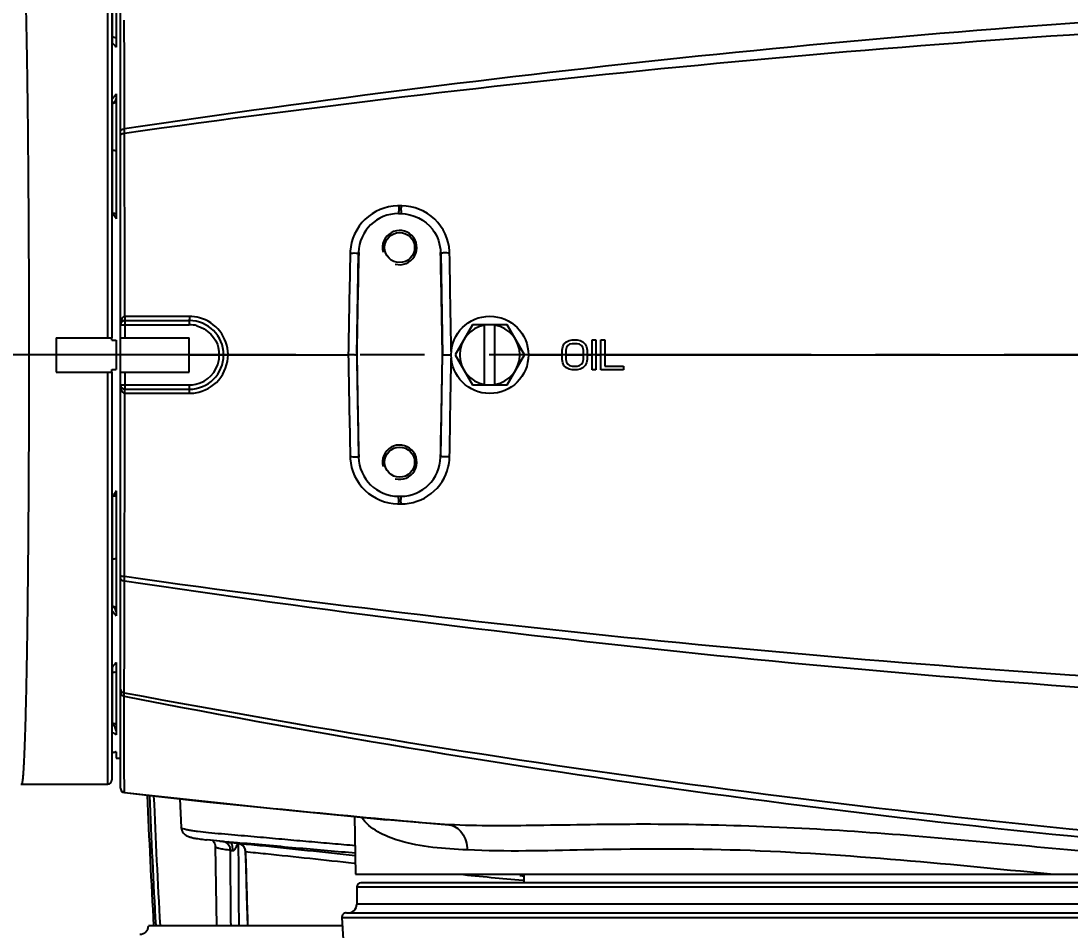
# Model space of a CAD drawing. Header units: millimetres. Extents: x 5828 to 6704, y 123 to 421.
# Drawn here: x 6553.12 to 6559.23, y 210.99 to 216.29 of the extents above; entities that cross this region are included whole.
import ezdxf

# ---------------------------------------------------------------- set-up
doc = ezdxf.new("R2010")
doc.units = ezdxf.units.MM
doc.linetypes.add('CENTER', pattern=[0.6, 0.375, -0.075, 0.075, -0.075])
for name, color, linetype in [('中心线', 7, 'Continuous'), ('外形图', 7, 'Continuous'), ('尺寸标注', 7, 'Continuous'), ('运动范围', 7, 'Continuous')]:
    doc.layers.add(name, color=color, linetype=linetype)
doc.styles.add('微软雅黑', font='msyh.ttc', dxfattribs={"height": 1.5})
doc.dimstyles.new('尺寸标注_1_20比例', dxfattribs={"dimtxt": 1.5, "dimasz": 1.25, "dimexe": 0.5, "dimexo": 0.4, "dimgap": 0.5, "dimtad": 1, "dimdec": 1, "dimlfac": 20, "dimdsep": 46, "dimtxsty": '微软雅黑', "dimcen": 0.09, "dimadec": 0, "dimazin": 0, "dimtp": 0.01, "dimtm": 0.01, "dimtfac": 1, "dimtdec": 1, "dimtofl": 0, "dimtmove": 0, "dimatfit": 3, "dimfxl": 1, "dimtolj": 1, "dimarcsym": 0})

# ---------------------------------------------------------------- blocks, each defined once
blk = doc.blocks.new('*D1145')
at = {"layer": 'Defpoints', "color": 0}
for p in [(6564.9775, 227.1499), (6618.6004, 224.7716), (6488.2514, 214.3423), (6559.4529, 214.3423), (6635.7237, 214.3423)]:
    blk.add_point(p, dxfattribs=at)
at = {"layer": '尺寸标注', "color": 0, "lineweight": -2}
blk.add_arc((6559.4529, 214.3423), 13.9483, 15.13637, 174.86363, dxfattribs=at)
at = {"layer": '尺寸标注', "color": 0}
for points in [[(6572.7139, 217.9391), (6573.1206, 218.0298), (6573.1893, 216.7644)], [(6545.3524, 215.6004), (6545.7687, 215.5817), (6545.5045, 214.3423)]]:
    blk.add_solid(points, dxfattribs=at)
at = {"layer": '尺寸标注', "color": 0, "insert": (6557.2583, 229.4032), "char_height": 1.5, "attachment_point": 5, "rotation": 8.29035, "style": '微软雅黑'}
blk.add_mtext('\\A1;{\\fAlibaba PuHuiTi 3.0 55 Regular|b0|i0|c134|p18;-\\A1;170%%d}', dxfattribs=at)
blk = doc.blocks.new('*D1146')
at = {"layer": 'Defpoints', "color": 0}
for p in [(6488.2514, 214.3423), (6559.4529, 214.3423), (6635.7237, 214.3423), (6618.6004, 203.913), (6564.9841, 201.5194)]:
    blk.add_point(p, dxfattribs=at)
at = {"layer": '尺寸标注', "color": 0, "lineweight": -2}
blk.add_arc((6559.4529, 214.3423), 13.965, 185.13022, 344.86978, dxfattribs=at)
at = {"layer": '尺寸标注', "color": 0}
for points in [[(6545.7519, 213.1029), (6545.3356, 213.0842), (6545.4878, 214.3423)], [(6573.1371, 210.6519), (6572.7305, 210.7426), (6573.2057, 211.9173)]]:
    blk.add_solid(points, dxfattribs=at)
at = {"layer": '尺寸标注', "color": 0, "insert": (6555.4094, 202.3101), "char_height": 1.5, "attachment_point": 5, "rotation": 341.42481, "style": '微软雅黑'}
blk.add_mtext('\\A1;{\\fAlibaba PuHuiTi 3.0 55 Regular|b0|i0|c134|p18;+\\A1;170%%d}', dxfattribs=at)

msp = doc.modelspace()

# ---------------------------------------------------------------- linework, layer by layer
at = {"layer": '中心线', "linetype": 'CENTER', "ltscale": 5}
msp.add_line((6635.7237, 214.3423), (6488.2514, 214.3423), dxfattribs=at)
at = {"layer": '外形图', "linetype": 'ByBlock'}
for p, q in [((6553.6279, 214.4423), (6553.6279, 216.8423)), ((6553.6529, 216.8173), (6553.6529, 214.4423)), ((6553.7029, 214.5173), (6553.7029, 216.8671)), ((6553.6779, 216.555), (6553.6779, 216.1341)), ((6553.6537, 216.4891), (6553.6537, 216.16)), ((6553.6537, 216.193), (6553.6529, 216.193)), ((6553.6744, 216.1377), (6553.6779, 216.1341)), ((6553.6779, 215.8629), (6553.6779, 215.1337)), ((6553.6528, 215.8079), (6553.6537, 215.8078)), ((6553.6537, 215.8078), (6553.6537, 215.1718)), ((6553.7256, 215.6497), (6553.7254, 215.6582)), ((6553.7259, 215.6321), (6553.7256, 215.6497)), ((6553.726, 215.6246), (6553.7259, 215.6321)), ((6553.6537, 215.5331), (6553.6529, 215.5331)), ((6555.3207, 215.1668), (6555.3207, 215.1654)), ((6555.3207, 215.1654), (6555.335, 215.1654)), ((6555.3368, 215.2105), (6555.3225, 215.2105)), ((6555.335, 215.1668), (6555.335, 215.1654)), ((6553.6779, 215.1421), (6553.6773, 215.1425)), ((6555.0779, 214.3423), (6555.0882, 214.9339)), ((6555.5675, 214.9344), (6555.5779, 214.3423)), ((6554.1035, 214.5661), (6553.7272, 214.566)), ((6553.7029, 211.8179), (6553.7029, 214.5173)), ((6553.7279, 214.5423), (6554.1029, 214.5423)), ((6553.7279, 214.5423), (6553.7279, 214.4423)), ((6553.7279, 214.5177), (6554.1029, 214.5177)), ((6554.1029, 214.5423), (6554.1029, 214.5177)), ((6555.7518, 214.5173), (6555.6508, 214.3423)), ((6555.9539, 214.5173), (6555.7518, 214.5173)), ((6555.8229, 214.1673), (6555.8229, 214.5173)), ((6555.8829, 214.1673), (6555.8829, 214.5173)), ((6556.0549, 214.3423), (6555.9539, 214.5173)), ((6553.3279, 214.4423), (6553.6529, 214.4423)), ((6553.3279, 214.4423), (6553.3279, 214.2423)), ((6553.6529, 214.428), (6553.6529, 214.4423)), ((6553.6529, 214.428), (6553.6779, 214.428)), ((6553.6779, 214.428), (6553.6779, 214.2566)), ((6553.7029, 214.4423), (6554.1029, 214.4423)), ((6554.1029, 214.2423), (6554.1029, 214.4423)), ((6556.3143, 214.4261), (6556.3325, 214.4298)), ((6556.3325, 214.4298), (6556.3617, 214.4298)), ((6556.3617, 214.4298), (6556.3799, 214.4261)), ((6556.4492, 214.4298), (6556.4711, 214.4298)), ((6556.4492, 214.2548), (6556.4492, 214.4298)), ((6556.4711, 214.4298), (6556.4711, 214.2548)), ((6556.5003, 214.4298), (6556.5221, 214.4298)), ((6556.5003, 214.2548), (6556.5003, 214.4298)), ((6556.5221, 214.4298), (6556.5221, 214.2771)), ((6556.2742, 214.3702), (6556.2779, 214.3888)), ((6556.2742, 214.3144), (6556.2742, 214.3702)), ((6556.2779, 214.3888), (6556.2851, 214.4037)), ((6556.2851, 214.4037), (6556.2997, 214.4186)), ((6556.2997, 214.3851), (6556.2961, 214.3702)), ((6556.2961, 214.3702), (6556.2961, 214.3144)), ((6556.2997, 214.4186), (6556.3143, 214.4261)), ((6556.307, 214.3963), (6556.2997, 214.3851)), ((6556.318, 214.4037), (6556.307, 214.3963)), ((6556.3325, 214.4075), (6556.318, 214.4037)), ((6556.3617, 214.4075), (6556.3325, 214.4075)), ((6556.3763, 214.4037), (6556.3617, 214.4075)), ((6556.3872, 214.3963), (6556.3763, 214.4037)), ((6556.3799, 214.4261), (6556.3945, 214.4186)), ((6556.3945, 214.3851), (6556.3872, 214.3963)), ((6556.3945, 214.4186), (6556.4091, 214.4037)), ((6556.3982, 214.3702), (6556.3945, 214.3851)), ((6556.3982, 214.3144), (6556.3982, 214.3702)), ((6556.4091, 214.4037), (6556.4164, 214.3888)), ((6556.4164, 214.3888), (6556.42, 214.3702)), ((6556.42, 214.3702), (6556.42, 214.3144)), ((6554.1029, 214.3423), (6554.2779, 214.3423)), ((6554.3029, 214.3423), (6555.0291, 214.3423)), ((6555.0779, 214.3423), (6555.0882, 213.7507)), ((6555.5675, 213.7502), (6555.5779, 214.3423)), ((6555.6508, 214.3423), (6555.7518, 214.1673)), ((6555.9539, 214.1673), (6556.0549, 214.3423)), ((6556.0779, 214.3423), (6556.2742, 214.3423)), ((6556.2779, 214.2958), (6556.2742, 214.3144)), ((6556.2961, 214.3423), (6556.3982, 214.3423)), ((6556.2961, 214.3144), (6556.2997, 214.2995)), ((6556.3945, 214.2995), (6556.3982, 214.3144)), ((6556.42, 214.3144), (6556.4164, 214.2958)), ((6556.42, 214.3423), (6556.4492, 214.3423)), ((6556.4711, 214.3423), (6556.5003, 214.3423)), ((6556.5221, 214.3423), (6560.6247, 214.3423)), ((6553.6529, 214.2566), (6553.6779, 214.2566)), ((6553.6529, 214.2423), (6553.6529, 214.2566)), ((6556.2851, 214.2809), (6556.2779, 214.2958)), ((6556.2997, 214.266), (6556.2851, 214.2809)), ((6556.2997, 214.2995), (6556.307, 214.2883)), ((6556.3143, 214.2585), (6556.2997, 214.266)), ((6556.307, 214.2883), (6556.318, 214.2809)), ((6556.3325, 214.2548), (6556.3143, 214.2585)), ((6556.318, 214.2809), (6556.3325, 214.2771)), ((6556.3325, 214.2771), (6556.3617, 214.2771)), ((6556.3617, 214.2548), (6556.3325, 214.2548)), ((6556.3617, 214.2771), (6556.3763, 214.2809)), ((6556.3799, 214.2585), (6556.3617, 214.2548)), ((6556.3763, 214.2809), (6556.3872, 214.2883)), ((6556.3945, 214.266), (6556.3799, 214.2585)), ((6556.3872, 214.2883), (6556.3945, 214.2995)), ((6556.4091, 214.2809), (6556.3945, 214.266)), ((6556.4164, 214.2958), (6556.4091, 214.2809)), ((6556.4711, 214.2548), (6556.4492, 214.2548)), ((6556.6315, 214.2548), (6556.5003, 214.2548)), ((6556.5221, 214.2771), (6556.6315, 214.2771)), ((6556.6315, 214.2771), (6556.6315, 214.2548)), ((6553.3279, 214.2423), (6553.6529, 214.2423)), ((6553.6279, 211.8423), (6553.6279, 214.2423)), ((6553.6529, 214.2423), (6553.6529, 211.8673)), ((6553.7029, 214.2423), (6554.1029, 214.2423)), ((6553.7279, 214.2423), (6553.7279, 214.1423)), ((6553.7279, 214.1669), (6554.1029, 214.1669)), ((6553.7279, 214.1423), (6554.1029, 214.1423)), ((6554.1029, 214.1669), (6554.1029, 214.1423)), ((6555.7518, 214.1673), (6555.9539, 214.1673)), ((6553.7272, 214.1185), (6554.1035, 214.1184)), ((6553.6537, 213.5127), (6553.6537, 212.8768)), ((6553.6767, 213.5418), (6553.6779, 213.5424)), ((6553.6779, 213.5425), (6553.6773, 213.5421)), ((6553.6779, 213.5509), (6553.6779, 212.8217)), ((6555.3207, 213.5192), (6555.335, 213.5192)), ((6555.3207, 213.5192), (6555.3207, 213.5173)), ((6555.335, 213.5192), (6555.335, 213.5173)), ((6555.3225, 213.4741), (6555.3368, 213.4741)), ((6553.6537, 213.1515), (6553.6529, 213.1515)), ((6553.7254, 213.0264), (6553.7257, 213.0435)), ((6553.7257, 213.0435), (6553.7259, 213.0524)), ((6553.7259, 213.0524), (6553.726, 213.0599)), ((6553.6537, 212.8768), (6553.6528, 212.8767)), ((6553.6779, 212.5505), (6553.6744, 212.5469)), ((6553.6779, 212.5505), (6553.6779, 212.1296)), ((6553.6537, 212.4916), (6553.6529, 212.4916)), ((6553.6537, 212.5245), (6553.6537, 212.1954)), ((6553.7245, 212.3748), (6553.7246, 212.4348)), ((6553.7238, 212.3544), (6553.7245, 212.3757)), ((6553.7247, 211.8897), (6553.7242, 212.3544)), ((6553.6694, 212.0278), (6553.6779, 212.0303)), ((6553.6779, 212.0303), (6553.6779, 211.9923)), ((6553.6779, 211.9923), (6553.7029, 211.9923)), ((6553.7248, 211.8492), (6553.7247, 211.8897)), ((6553.1279, 211.8423), (6553.6279, 211.8423)), ((6553.7251, 211.7937), (6553.7248, 211.8492)), ((6553.725, 211.7925), (6553.725, 211.7938)), ((6554.0489, 211.7565), (6554.0565, 211.5886)), ((6555.0659, 211.6526), (6555.0717, 211.3173)), ((6555.4591, 211.6161), (6555.254, 211.6349)), ((6555.4487, 211.6171), (6555.4453, 211.6174)), ((6555.4594, 211.6192), (6555.6147, 211.6057)), ((6555.6147, 211.6057), (6555.4591, 211.6161)), ((6554.2807, 211.509), (6554.204, 211.5175)), ((6554.2807, 211.509), (6554.3326, 211.5033)), ((6554.3275, 211.5051), (6554.3273, 211.5052)), ((6554.3278, 211.5051), (6554.3275, 211.5051)), ((6554.3339, 211.5046), (6554.3278, 211.5051)), ((6554.3326, 211.5033), (6554.3324, 211.5033)), ((6554.3324, 211.5033), (6554.3346, 211.5031)), ((6554.3353, 211.503), (6554.3326, 211.5033)), ((6554.36, 211.5023), (6554.3339, 211.5046)), ((6554.3346, 211.5031), (6554.3636, 211.5001)), ((6554.3388, 211.5026), (6554.3353, 211.503)), ((6554.336, 211.5029), (6554.3368, 211.5029)), ((6554.3362, 211.5029), (6554.3638, 211.5)), ((6554.3368, 211.5029), (6554.3388, 211.5026)), ((6554.3601, 211.5023), (6554.36, 211.5023)), ((6554.3843, 211.5001), (6554.3601, 211.5023)), ((6554.3636, 211.5001), (6554.3855, 211.4977)), ((6554.3969, 211.4991), (6554.3843, 211.5001)), ((6554.3855, 211.4977), (6554.3879, 211.4975)), ((6554.3867, 211.4978), (6554.389, 211.4974)), ((6554.3986, 211.4963), (6554.388, 211.4976)), ((6554.389, 211.4974), (6554.3909, 211.4969)), ((6554.2536, 211.4797), (6554.2536, 211.4796)), ((6554.2536, 211.4796), (6554.2617, 211.0173)), ((6554.4291, 211.4499), (6554.4302, 211.449)), ((6555.0717, 211.3173), (6561.3966, 211.3173)), ((6556.0529, 211.2673), (6556.0529, 211.3173)), ((6561.3029, 211.2673), (6555.1029, 211.2673)), ((6556.0286, 211.3093), (6556.0529, 211.3058)), ((6556.0447, 211.2822), (6556.0483, 211.2819)), ((6556.0483, 211.2819), (6556.0498, 211.2818)), ((6561.3279, 211.2423), (6555.0779, 211.2423)), ((6555.0779, 211.2423), (6555.0779, 211.1423)), ((6561.3279, 211.1423), (6555.0779, 211.1423)), ((6555.018, 211.0923), (6561.6561, 211.0923)), ((6554.9948, 211.0173), (6553.8653, 211.0173)), ((6554.9922, 211.0659), (6561.681, 211.0659))]:
    msp.add_line(p, q, dxfattribs=at)
for points in [[(6553.6779, 216.1344), (6553.6773, 216.1349), (6553.6765, 216.1356), (6553.6757, 216.1363), (6553.675, 216.1371), (6553.6744, 216.1377)], [(6553.6779, 215.1421), (6553.6767, 215.1428), (6553.6761, 215.1432), (6553.6754, 215.1436), (6553.6747, 215.144), (6553.6741, 215.1445), (6553.6734, 215.145), (6553.6727, 215.1455), (6553.6721, 215.146), (6553.6714, 215.1466), (6553.6707, 215.1472), (6553.6699, 215.1479), (6553.6692, 215.1486), (6553.6685, 215.1494), (6553.6678, 215.1502), (6553.6672, 215.151), (6553.6666, 215.1518), (6553.666, 215.1526), (6553.6654, 215.1534), (6553.6649, 215.1542), (6553.6646, 215.1546)], [(6555.0883, 214.9389), (6555.0885, 214.9389), (6555.0894, 214.939)], [(6555.5674, 214.9389), (6555.5672, 214.9389), (6555.5663, 214.939)], [(6555.0894, 213.7456), (6555.0885, 213.7456), (6555.0883, 213.7457)], [(6555.5663, 213.7456), (6555.5672, 213.7456), (6555.5674, 213.7457)], [(6553.6646, 213.5299), (6553.6649, 213.5305), (6553.6655, 213.5313), (6553.666, 213.5321), (6553.6666, 213.5329), (6553.6672, 213.5337), (6553.6679, 213.5345), (6553.6686, 213.5353), (6553.6693, 213.536), (6553.67, 213.5367), (6553.6707, 213.5374), (6553.6713, 213.538), (6553.672, 213.5385), (6553.6727, 213.5391), (6553.6733, 213.5396), (6553.674, 213.54), (6553.6747, 213.5405), (6553.6753, 213.5409), (6553.676, 213.5414), (6553.6767, 213.5418)], [(6553.675, 212.5475), (6553.6758, 212.5483), (6553.6765, 212.549), (6553.6773, 212.5497), (6553.6779, 212.5502)], [(6553.1229, 211.8426), (6553.1234, 211.8425), (6553.1245, 211.8424), (6553.1257, 211.8424), (6553.1268, 211.8423), (6553.1279, 211.8423)], [(6553.7029, 211.8173), (6553.706, 211.8051), (6553.7148, 211.796), (6553.725, 211.7925)], [(6553.725, 211.7925), (6553.9256, 211.7699), (6554.2026, 211.7397), (6554.4761, 211.7109), (6554.744, 211.6838), (6555.004, 211.6584), (6555.254, 211.6349)], [(6554.0565, 211.5886), (6554.0573, 211.582), (6554.06, 211.5723), (6554.0642, 211.5637), (6554.0693, 211.5566), (6554.0746, 211.551), (6554.0798, 211.5468), (6554.0847, 211.5435), (6554.0895, 211.5409), (6554.0941, 211.5387), (6554.0987, 211.5368), (6554.1033, 211.5352), (6554.1082, 211.5336), (6554.1132, 211.5322), (6554.1186, 211.5308), (6554.1243, 211.5295), (6554.1304, 211.5282), (6554.137, 211.5269), (6554.144, 211.5257), (6554.1515, 211.5244), (6554.1596, 211.5232), (6554.1681, 211.522), (6554.1772, 211.5208), (6554.1869, 211.5195), (6554.1971, 211.5183), (6554.2035, 211.5176)], [(6554.2379, 211.5138), (6554.2397, 211.5122), (6554.2435, 211.508), (6554.2474, 211.5022), (6554.2508, 211.4949), (6554.253, 211.4863), (6554.2536, 211.4796)], [(6554.3909, 211.4969), (6554.3922, 211.4966), (6554.3936, 211.4962), (6554.395, 211.4957)], [(6554.395, 211.4957), (6554.3965, 211.4952), (6554.398, 211.4946), (6554.3996, 211.494), (6554.4012, 211.4932), (6554.4028, 211.4924), (6554.4044, 211.4915), (6554.406, 211.4905), (6554.4076, 211.4894), (6554.4093, 211.4882), (6554.4109, 211.4869), (6554.4125, 211.4856), (6554.4141, 211.4841), (6554.4156, 211.4825), (6554.4171, 211.4808), (6554.4186, 211.479), (6554.42, 211.4771), (6554.4213, 211.4751), (6554.4226, 211.473), (6554.4238, 211.4708), (6554.4249, 211.4684), (6554.4259, 211.466), (6554.4268, 211.4635), (6554.4275, 211.4609), (6554.4281, 211.4581), (6554.4286, 211.4554), (6554.4289, 211.4525), (6554.4291, 211.4499)], [(6554.4291, 211.4499), (6554.4317, 211.3602), (6554.4367, 211.1921), (6554.4418, 211.0173)], [(6555.017, 211.0923), (6555.0133, 211.092), (6555.0098, 211.0912), (6555.0064, 211.0899), (6555.0032, 211.0882), (6555.0003, 211.086), (6554.9978, 211.0833), (6554.9957, 211.0804), (6554.994, 211.0772), (6554.9928, 211.0737), (6554.9921, 211.0701), (6554.992, 211.0665), (6554.992, 211.0659)], [(6554.992, 211.0659), (6555.0177, 210.6177), (6555.0817, 209.6198)]]:
    msp.add_lwpolyline(points, dxfattribs=at)
for centre, radius in [((6555.3279, 214.9673), 0.0875), ((6555.8529, 214.3423), 0.225), ((6555.3279, 213.7173), 0.0875)]:
    msp.add_circle(centre, radius, dxfattribs=at)
for centre, radius, start, end in [((6564.6755, 142.5852), 73.8888, 93.129751, 98.522437), ((6564.3133, 140.6866), 75.6897, 92.784363, 98.040816), ((6553.6529, 215.8582), 0.0504, 270.97593, 299.72995), ((6555.3207, 214.934), 0.2314, 89.99205, 178.76801), ((6555.323, 214.928), 0.2825, 90.0895, 91.58207), ((6555.3371, 214.9289), 0.2816, 89.2473, 90.07519), ((6555.3279, 214.9673), 0.1, 255, 195), ((6555.3366, 214.9351), 0.2295, 36.23276, 37.17035), ((6555.3156, 214.9296), 0.2759, 176.48951, 178.92395), ((6555.342, 214.9306), 0.2769, 0.96549, 3.24876), ((6554.1034, 214.3388), 0.2273, 74.68669, 89.9709), ((6553.7279, 214.5173), 0.025, 90, 180), ((6554.1029, 214.3423), 0.2, 270, 90), ((6554.1027, 214.3418), 0.1759, 75.31111, 89.96191), ((6555.8529, 214.3423), 0.175, 99.87089, 260.12911), ((6555.8529, 214.3423), 0.175, 279.87089, 80.12911), ((6554.1012, 214.3426), 0.1767, 359.90064, 12.22924), ((6554.1029, 214.3419), 0.175, 282.80126, 349.62968), ((6554.1014, 214.342), 0.1765, 349.67591, 0.09901), ((6554.1084, 214.3423), 0.2201, 0.01069, 1.02469), ((6553.7279, 214.1673), 0.025, 180, 270), ((6554.1028, 214.3426), 0.1757, 270.02592, 282.77425), ((6038.9359, 214.1802), 514.7913, 359.875314, 359.993137), ((6554.1036, 214.3449), 0.2265, 269.99382, 279.00903), ((6555.3279, 213.7173), 0.1, 255, 195), ((6555.3154, 213.755), 0.2756, 181.07764, 183.59097), ((6555.3207, 213.7505), 0.2314, 181.23233, 270.0076), ((6555.335, 213.7505), 0.2314, 269.99233, 358.76773), ((6555.3393, 213.7541), 0.2796, 346.73893, 356.99229), ((6555.3415, 213.7539), 0.2774, 356.99879, 359.03869), ((6555.323, 213.7565), 0.2824, 268.45162, 269.9121), ((6564.6755, 286.0997), 73.8892, 261.477574, 266.870236), ((6564.3133, 287.9984), 75.6901, 261.959199, 267.215619), ((6553.6529, 212.8264), 0.0504, 60.27005, 89.02407), ((6565.1082, 270.374), 59.1259, 258.898705, 265.815681), ((6565.6673, 275.7934), 64.5334, 259.33511, 265.654012), ((6553.6963, 212.0627), 0.1394, 107.77461, 108.16056), ((6553.6279, 211.8673), 0.025, 270, 0), ((6561.5034, 280.3578), 69.0039, 263.527669, 264.975043), ((6613.8264, 214.3423), 60.0235, 182.448995, 183.175547), ((6613.8264, 214.3423), 60.0109, 182.450875, 183.176218), ((6613.8264, 214.3423), 59.9859, 182.454602, 183.177544), ((6555.1322, 220.4436), 8.9746, 264.72973, 264.85459), ((6554.34, 211.5129), 0.0103, 263.71735, 264.13012), ((6554.3798, 211.4485), 0.0504, 0.47084, 1.75268), ((6558.8349, 242.6961), 31.5375, 264.25224, 264.92442), ((6555.1029, 211.2423), 0.025, 90, 180), ((6555.0279, 211.1423), 0.05, 270, 0), ((6553.8152, 211.0173), 0.05, 270, 0)]:
    msp.add_arc(centre, radius, start, end, dxfattribs=at)
for centre, major_axis, start_param, end_param in [((6555.1279, 214.3419), (0.05, 2.8649), 1.361125, 1.570949), ((6555.5279, 214.3419), (-0.05, 2.8649), -1.570949, -1.361125), ((6555.1279, 214.3427), (-0.05, 2.8649), 1.570644, 1.780468), ((6555.5279, 214.3427), (-0.05, -2.8649), 1.361125, 1.570949)]:
    msp.add_ellipse(centre, major_axis=major_axis, ratio=0.01745, start_param=start_param, end_param=end_param, dxfattribs=at)
for points, knots in [([(6553.1706, 214.3406), (6553.1706, 214.4223), (6553.1705, 214.585), (6553.1699, 214.827), (6553.1689, 215.0643), (6553.1675, 215.2947), (6553.1657, 215.5159), (6553.1636, 215.7258), (6553.1611, 215.9224), (6553.1587, 216.0769), (6553.1566, 216.1925), (6553.1551, 216.2727), (6553.1534, 216.3482), (6553.1517, 216.4188), (6553.1499, 216.4845), (6553.1481, 216.5449), (6553.1463, 216.6001), (6553.1444, 216.6499), (6553.1424, 216.694), (6553.1405, 216.7325), (6553.1385, 216.7653), (6553.1367, 216.7889), (6553.1353, 216.8049), (6553.1342, 216.8146), (6553.1333, 216.8218), (6553.1326, 216.8269), (6553.1321, 216.8301), (6553.1316, 216.8329), (6553.1311, 216.8353), (6553.1305, 216.8374), (6553.13, 216.8391), (6553.1296, 216.8403), (6553.1292, 216.8411), (6553.1288, 216.8417), (6553.1283, 216.8423), (6553.1279, 216.8423)], [0, 0, 0, 0, 0.097924, 0.19491, 0.290024, 0.38235, 0.470998, 0.555113, 0.633887, 0.706559, 0.740387, 0.772432, 0.802617, 0.83087, 0.857124, 0.881314, 0.903383, 0.923279, 0.940954, 0.956365, 0.969478, 0.980262, 0.984774, 0.988695, 0.992026, 0.993469, 0.994765, 0.995913, 0.996914, 0.99777, 0.99848, 0.999048, 0.999281, 0.999481, 1, 1, 1, 1]), ([(6553.7254, 215.6582), (6553.7253, 215.7151), (6553.7251, 215.9266), (6553.7248, 216.138), (6553.7245, 216.2926)], [0, 0, 0, 0, 0.269072, 1, 1, 1, 1]), ([(6553.6529, 216.161), (6553.6584, 216.1553), (6553.6654, 216.1474), (6553.6726, 216.1397), (6553.6744, 216.1377)], [0, 0, 0, 0, 0.748753, 1, 1, 1, 1]), ([(6553.6779, 216.1869), (6553.6742, 216.1888), (6553.6663, 216.1918), (6553.6579, 216.1929), (6553.6537, 216.193)], [0, 0, 0, 0, 0.497295, 1, 1, 1, 1]), ([(6553.6779, 215.8629), (6553.6735, 215.8576), (6553.6653, 215.8468), (6553.6571, 215.8359), (6553.6529, 215.8305)], [0, 0, 0, 0, 0.499061, 1, 1, 1, 1]), ([(6553.6779, 215.8373), (6553.6767, 215.8335), (6553.6746, 215.8281), (6553.6709, 215.8216), (6553.6679, 215.8174), (6553.6646, 215.8138), (6553.6612, 215.811), (6553.6575, 215.809), (6553.655, 215.8081), (6553.6537, 215.8078)], [0, 0, 0, 0, 0.297966, 0.436227, 0.56596, 0.686728, 0.798652, 0.902536, 1, 1, 1, 1]), ([(6553.7029, 215.6463), (6553.7029, 215.6485), (6553.7053, 215.6539), (6553.7109, 215.6561), (6553.7139, 215.6562)], [0, 0, 0, 0, 0.421741, 1, 1, 1, 1]), ([(6553.7139, 215.6562), (6553.7151, 215.6563), (6553.7176, 215.6561), (6553.7201, 215.6555), (6553.7214, 215.6551)], [0, 0, 0, 0, 0.458989, 1, 1, 1, 1]), ([(6553.7029, 215.6246), (6553.7029, 215.6262), (6553.7066, 215.6302), (6553.7113, 215.6309), (6553.7143, 215.6309)], [0, 0, 0, 0, 0.351162, 1, 1, 1, 1]), ([(6553.7143, 215.6309), (6553.7154, 215.631), (6553.7179, 215.6309), (6553.7204, 215.6305), (6553.7217, 215.6302)], [0, 0, 0, 0, 0.463466, 1, 1, 1, 1]), ([(6553.7272, 214.566), (6553.7271, 214.6556), (6553.727, 215.0084), (6553.7265, 215.3613), (6553.726, 215.6246)], [0, 0, 0, 0, 0.253729, 1, 1, 1, 1]), ([(6553.6779, 215.5291), (6553.6741, 215.5304), (6553.6661, 215.5323), (6553.6579, 215.533), (6553.6537, 215.5331)], [0, 0, 0, 0, 0.488822, 1, 1, 1, 1]), ([(6553.6529, 215.1732), (6553.6559, 215.1686), (6553.6598, 215.1624), (6553.6636, 215.1562), (6553.6646, 215.1546)], [0, 0, 0, 0, 0.749902, 1, 1, 1, 1]), ([(6553.6779, 215.1636), (6553.6746, 215.1643), (6553.6678, 215.1655), (6553.6609, 215.1661), (6553.6573, 215.1662)], [0, 0, 0, 0, 0.485872, 1, 1, 1, 1]), ([(6555.3152, 215.2104), (6555.2469, 215.2085), (6555.1071, 215.152), (6555.0444, 215.0143), (6555.0403, 214.9465)], [0, 0, 0, 0, 0.500936, 1, 1, 1, 1]), ([(6555.3225, 215.2105), (6555.3225, 215.2055), (6555.3221, 215.1914), (6555.3229, 215.1771), (6555.3211, 215.1681)], [0, 0, 0, 0, 0.352476, 1, 1, 1, 1]), ([(6555.3368, 215.2105), (6555.3367, 215.2002), (6555.3324, 215.1909), (6555.3391, 215.1673), (6555.335, 215.1673)], [0, 0, 0, 0, 0.714047, 1, 1, 1, 1]), ([(6555.6185, 214.9463), (6555.6146, 215.0148), (6555.5516, 215.154), (6555.4096, 215.2096), (6555.3408, 215.2105)], [0, 0, 0, 0, 0.499287, 1, 1, 1, 1]), ([(6553.6646, 215.1546), (6553.6657, 215.1529), (6553.67, 215.1459), (6553.6744, 215.1389), (6553.6779, 215.1337)], [0, 0, 0, 0, 0.249629, 1, 1, 1, 1]), ([(6555.0398, 214.9348), (6555.0512, 214.9346), (6555.0623, 214.9378), (6555.0882, 214.934), (6555.0883, 214.9389)], [0, 0, 0, 0, 0.7033, 1, 1, 1, 1]), ([(6555.6189, 214.9353), (6555.6068, 214.9351), (6555.5952, 214.9387), (6555.5675, 214.9337), (6555.5674, 214.9389)], [0, 0, 0, 0, 0.701131, 1, 1, 1, 1]), ([(6553.7272, 214.5659), (6553.7227, 214.5657), (6553.7072, 214.5549), (6553.704, 214.5364), (6553.7031, 214.5238)], [0, 0, 0, 0, 0.260755, 1, 1, 1, 1]), ([(6553.7272, 214.566), (6553.7273, 214.5606), (6553.7274, 214.5572), (6553.7278, 214.5434), (6553.7277, 214.5475), (6553.7277, 214.5485)], [0, 0, 0, 0, 0.698759, 0.873474, 1, 1, 1, 1]), ([(6554.1035, 214.5661), (6554.1035, 214.5607), (6554.1035, 214.5573), (6554.1033, 214.5434), (6554.103, 214.5475), (6554.103, 214.5485)], [0, 0, 0, 0, 0.699155, 0.875065, 1, 1, 1, 1]), ([(6554.3285, 214.3462), (6554.3276, 214.3934), (6554.2941, 214.4898), (6554.2089, 214.5456), (6554.1634, 214.5581)], [0, 0, 0, 0, 0.500377, 1, 1, 1, 1]), ([(6553.7029, 214.5173), (6553.7029, 214.519), (6553.7136, 214.5155), (6553.7178, 214.5177), (6553.7228, 214.5176)], [0, 0, 0, 0, 0.250337, 1, 1, 1, 1]), ([(6553.1279, 211.8423), (6553.1283, 211.8423), (6553.1288, 211.8429), (6553.1292, 211.8435), (6553.1296, 211.8443), (6553.13, 211.8454), (6553.1305, 211.8471), (6553.1311, 211.8492), (6553.1316, 211.8517), (6553.1321, 211.8545), (6553.1326, 211.8577), (6553.1333, 211.8627), (6553.1342, 211.8699), (6553.1352, 211.8796), (6553.1367, 211.8955), (6553.1385, 211.9191), (6553.1404, 211.9518), (6553.1424, 211.9902), (6553.1443, 212.0343), (6553.1462, 212.084), (6553.1481, 212.1391), (6553.1499, 212.1994), (6553.1517, 212.265), (6553.1534, 212.3355), (6553.155, 212.4109), (6553.1566, 212.4909), (6553.1587, 212.6063), (6553.1611, 212.7607), (6553.1635, 212.957), (6553.1657, 213.1666), (6553.1675, 213.3875), (6553.1689, 213.6176), (6553.1699, 213.8547), (6553.1705, 214.0965), (6553.1706, 214.259), (6553.1706, 214.3406)], [0, 0, 0, 0, 0.000517, 0.000717, 0.000949, 0.001517, 0.002226, 0.00308, 0.00408, 0.005226, 0.006521, 0.007962, 0.01129, 0.015208, 0.019716, 0.030493, 0.043599, 0.059002, 0.076669, 0.096556, 0.118617, 0.142799, 0.169044, 0.19729, 0.227467, 0.259505, 0.293326, 0.365989, 0.444756, 0.528871, 0.617526, 0.709867, 0.805007, 0.902029, 1, 1, 1, 1]), ([(6554.139, 214.1212), (6554.1901, 214.1293), (6554.2897, 214.1836), (6554.3285, 214.2905), (6554.3285, 214.3423)], [0, 0, 0, 0, 0.499587, 1, 1, 1, 1]), ([(6554.2779, 214.3424), (6554.2809, 214.3424), (6554.2848, 214.3424), (6554.3025, 214.3423), (6554.2987, 214.3423)], [0, 0, 0, 0, 0.44565, 1, 1, 1, 1]), ([(6555.0778, 214.3432), (6555.0779, 214.3444), (6555.0703, 214.34), (6555.0628, 214.3434), (6555.0465, 214.3419), (6555.0353, 214.3423), (6555.0291, 214.3423)], [0, 0, 0, 0, 0.0766, 0.291903, 0.616329, 1, 1, 1, 1]), ([(6555.5779, 214.3414), (6555.5779, 214.3401), (6555.5856, 214.3446), (6555.5934, 214.3412), (6555.6101, 214.3427), (6555.6215, 214.3423), (6555.6279, 214.3423)], [0, 0, 0, 0, 0.077037, 0.293532, 0.61829, 1, 1, 1, 1]), ([(6553.7029, 214.1673), (6553.7029, 214.1656), (6553.7136, 214.1691), (6553.7178, 214.1669), (6553.7228, 214.167)], [0, 0, 0, 0, 0.250337, 1, 1, 1, 1]), ([(6553.7272, 214.1185), (6553.7273, 214.124), (6553.7274, 214.1274), (6553.7278, 214.1412), (6553.7277, 214.1371), (6553.7277, 214.1361)], [0, 0, 0, 0, 0.699582, 0.875086, 1, 1, 1, 1]), ([(6554.1035, 214.1184), (6554.1035, 214.1239), (6554.1035, 214.1273), (6554.1033, 214.1411), (6554.103, 214.1371), (6554.103, 214.1361)], [0, 0, 0, 0, 0.699154, 0.875063, 1, 1, 1, 1]), ([(6553.722, 214.1198), (6553.7228, 214.1195), (6553.7245, 214.1189), (6553.7263, 214.1187), (6553.7272, 214.1186)], [0, 0, 0, 0, 0.49061, 1, 1, 1, 1]), ([(6555.0398, 213.7498), (6555.0512, 213.75), (6555.0623, 213.7468), (6555.0882, 213.7506), (6555.0883, 213.7457)], [0, 0, 0, 0, 0.703301, 1, 1, 1, 1]), ([(6555.0403, 213.7377), (6555.0445, 213.6699), (6555.1073, 213.5324), (6555.2472, 213.476), (6555.3153, 213.4742)], [0, 0, 0, 0, 0.499237, 1, 1, 1, 1]), ([(6555.6189, 213.7493), (6555.6068, 213.7495), (6555.5952, 213.7459), (6555.5675, 213.7509), (6555.5674, 213.7457)], [0, 0, 0, 0, 0.70113, 1, 1, 1, 1]), ([(6555.3368, 213.4741), (6555.3986, 213.474), (6555.5257, 213.5165), (6555.5973, 213.6301), (6555.6115, 213.6899)], [0, 0, 0, 0, 0.501036, 1, 1, 1, 1]), ([(6553.6646, 213.5299), (6553.6636, 213.5284), (6553.6598, 213.5222), (6553.6559, 213.516), (6553.6529, 213.5114)], [0, 0, 0, 0, 0.250102, 1, 1, 1, 1]), ([(6553.6779, 213.521), (6553.6746, 213.5203), (6553.6678, 213.5191), (6553.6609, 213.5185), (6553.6574, 213.5184)], [0, 0, 0, 0, 0.485881, 1, 1, 1, 1]), ([(6553.6779, 213.5509), (6553.6767, 213.5491), (6553.6722, 213.5422), (6553.6679, 213.5352), (6553.6646, 213.5299)], [0, 0, 0, 0, 0.250425, 1, 1, 1, 1]), ([(6555.3225, 213.4741), (6555.3225, 213.4791), (6555.3221, 213.4932), (6555.3229, 213.5075), (6555.3211, 213.5165)], [0, 0, 0, 0, 0.352476, 1, 1, 1, 1]), ([(6555.3368, 213.4741), (6555.3367, 213.4844), (6555.3324, 213.4937), (6555.3391, 213.5173), (6555.335, 213.5173)], [0, 0, 0, 0, 0.714047, 1, 1, 1, 1]), ([(6553.6779, 213.1555), (6553.6741, 213.1542), (6553.6661, 213.1522), (6553.6579, 213.1516), (6553.6537, 213.1515)], [0, 0, 0, 0, 0.488822, 1, 1, 1, 1]), ([(6553.7029, 213.06), (6553.7029, 213.0584), (6553.7066, 213.0544), (6553.7113, 213.0537), (6553.7143, 213.0536)], [0, 0, 0, 0, 0.351162, 1, 1, 1, 1]), ([(6553.7029, 213.0383), (6553.7029, 213.036), (6553.7053, 213.0306), (6553.7109, 213.0285), (6553.7139, 213.0284)], [0, 0, 0, 0, 0.421741, 1, 1, 1, 1]), ([(6553.7139, 213.0284), (6553.7151, 213.0283), (6553.7176, 213.0285), (6553.7201, 213.029), (6553.7214, 213.0294)], [0, 0, 0, 0, 0.458989, 1, 1, 1, 1]), ([(6553.7143, 213.0536), (6553.7154, 213.0536), (6553.7179, 213.0537), (6553.7204, 213.0541), (6553.7217, 213.0544)], [0, 0, 0, 0, 0.463465, 1, 1, 1, 1]), ([(6553.7246, 212.4348), (6553.7247, 212.4805), (6553.725, 212.6777), (6553.7253, 212.8749), (6553.7254, 213.0264)], [0, 0, 0, 0, 0.231638, 1, 1, 1, 1]), ([(6553.6529, 212.854), (6553.655, 212.8514), (6553.6633, 212.8406), (6553.6714, 212.8296), (6553.6779, 212.8217)], [0, 0, 0, 0, 0.251159, 1, 1, 1, 1]), ([(6553.6779, 212.8473), (6553.6767, 212.8511), (6553.6746, 212.8565), (6553.6709, 212.863), (6553.6679, 212.8672), (6553.6646, 212.8707), (6553.6612, 212.8736), (6553.6575, 212.8756), (6553.655, 212.8765), (6553.6537, 212.8768)], [0, 0, 0, 0, 0.29797, 0.436233, 0.565967, 0.686736, 0.798661, 0.902546, 1, 1, 1, 1]), ([(6553.6744, 212.5469), (6553.6726, 212.5449), (6553.6654, 212.5372), (6553.6584, 212.5293), (6553.6529, 212.5236)], [0, 0, 0, 0, 0.251238, 1, 1, 1, 1]), ([(6553.6779, 212.4977), (6553.6742, 212.4958), (6553.6663, 212.4927), (6553.6579, 212.4916), (6553.6537, 212.4916)], [0, 0, 0, 0, 0.497295, 1, 1, 1, 1]), ([(6553.7029, 212.3923), (6553.7029, 212.3892), (6553.7043, 212.3827), (6553.7102, 212.3782), (6553.7134, 212.3779)], [0, 0, 0, 0, 0.487332, 1, 1, 1, 1]), ([(6553.7131, 212.3582), (6553.7142, 212.3581), (6553.7168, 212.3582), (6553.7192, 212.359), (6553.7205, 212.3596)], [0, 0, 0, 0, 0.44839, 1, 1, 1, 1]), ([(6553.7134, 212.3779), (6553.7146, 212.3777), (6553.7171, 212.3779), (6553.7196, 212.3787), (6553.7208, 212.3792)], [0, 0, 0, 0, 0.45219, 1, 1, 1, 1]), ([(6553.6779, 212.1902), (6553.6741, 212.1919), (6553.6662, 212.1945), (6553.6579, 212.1954), (6553.6537, 212.1954)], [0, 0, 0, 0, 0.493658, 1, 1, 1, 1]), ([(6553.6779, 212.1543), (6553.6766, 212.1584), (6553.6737, 212.1664), (6553.6681, 212.1776), (6553.6624, 212.186), (6553.6575, 212.1918), (6553.655, 212.1943), (6553.6537, 212.1954)], [0, 0, 0, 0, 0.265466, 0.529327, 0.778027, 0.892983, 1, 1, 1, 1]), ([(6553.6529, 212.1441), (6553.657, 212.1417), (6553.6653, 212.1367), (6553.6736, 212.1319), (6553.6779, 212.1296)], [0, 0, 0, 0, 0.500545, 1, 1, 1, 1]), ([(6553.6779, 212.0303), (6553.6757, 212.0297), (6553.6674, 212.0273), (6553.6591, 212.0248), (6553.6529, 212.0231)], [0, 0, 0, 0, 0.254399, 1, 1, 1, 1]), ([(6553.7029, 211.8186), (6553.7029, 211.8131), (6553.7031, 211.8009), (6553.7171, 211.7975), (6553.7212, 211.8)], [0, 0, 0, 0, 0.536378, 1, 1, 1, 1]), ([(6555.7207, 211.4589), (6555.5871, 211.4658), (6555.3701, 211.4766), (6555.1547, 211.5791), (6555.1052, 211.6488)], [0, 0, 0, 0, 0.610202, 1, 1, 1, 1]), ([(6555.0705, 211.4832), (6555.0261, 211.487), (6554.9359, 211.4947), (6554.7988, 211.5066), (6554.6586, 211.519), (6554.5398, 211.5298), (6554.4425, 211.5385), (6554.3668, 211.5451), (6554.2909, 211.5516), (6554.2188, 211.5583), (6554.1636, 211.5642), (6554.1252, 211.5693), (6554.102, 211.573), (6554.0833, 211.5766), (6554.0692, 211.5803), (6554.0604, 211.5834), (6554.0561, 211.587), (6554.0559, 211.5886)], [0, 0, 0, 0, 0.130756, 0.265746, 0.403767, 0.543689, 0.615749, 0.69054, 0.76675, 0.839309, 0.902842, 0.929747, 0.952821, 0.971652, 0.985855, 0.995155, 1, 1, 1, 1]), ([(6560.7242, 211.3601), (6560.3393, 211.3734), (6559.4811, 211.4267), (6558.1594, 211.5673), (6557.0096, 211.6173), (6556.1633, 211.6004), (6555.7861, 211.5971), (6555.6147, 211.6057)], [0, 0, 0, 0, 0.225744, 0.503762, 0.77909, 0.899434, 1, 1, 1, 1]), ([(6555.6147, 211.6057), (6555.6443, 211.6025), (6555.7046, 211.5609), (6555.7209, 211.4936), (6555.7207, 211.4589)], [0, 0, 0, 0, 0.461221, 1, 1, 1, 1]), ([(6554.3078, 211.5069), (6554.2989, 211.5078), (6554.2654, 211.5109), (6554.232, 211.5143), (6554.2075, 211.5173)], [0, 0, 0, 0, 0.267429, 1, 1, 1, 1]), ([(6554.3424, 211.4582), (6554.3423, 211.4677), (6554.3367, 211.4868), (6554.3214, 211.4997), (6554.3128, 211.5034)], [0, 0, 0, 0, 0.502979, 1, 1, 1, 1]), ([(6554.3557, 211.4552), (6554.3561, 211.4611), (6554.3559, 211.4725), (6554.3531, 211.4891), (6554.3454, 211.5019), (6554.3388, 211.5026)], [0, 0, 0, 0, 0.335698, 0.627554, 1, 1, 1, 1]), ([(6554.3557, 211.4552), (6554.3578, 211.4547), (6554.3627, 211.4557), (6554.3679, 211.4602), (6554.3715, 211.4661), (6554.3758, 211.4742), (6554.3796, 211.4849), (6554.3821, 211.4936), (6554.3831, 211.498)], [0, 0, 0, 0, 0.12033, 0.246751, 0.374052, 0.499858, 0.750454, 1, 1, 1, 1]), ([(6554.388, 211.4976), (6554.3869, 211.4977), (6554.3824, 211.4983), (6554.3869, 211.4979), (6554.388, 211.4978)], [0, 0, 0, 0, 0.50145, 1, 1, 1, 1]), ([(6554.4302, 211.4501), (6554.4298, 211.4616), (6554.4213, 211.4849), (6554.3991, 211.4965), (6554.388, 211.4978)], [0, 0, 0, 0, 0.507578, 1, 1, 1, 1]), ([(6554.388, 211.4978), (6554.4297, 211.4937), (6554.6569, 211.4712), (6554.8839, 211.4465), (6555.0694, 211.4265)], [0, 0, 0, 0, 0.183361, 1, 1, 1, 1]), ([(6555.0718, 211.4397), (6554.9627, 211.4489), (6554.7377, 211.4684), (6554.5129, 211.489), (6554.3969, 211.4991)], [0, 0, 0, 0, 0.484509, 1, 1, 1, 1]), ([(6554.2536, 211.4796), (6554.2536, 211.4786), (6554.2554, 211.4762), (6554.2629, 211.4724), (6554.2795, 211.4678), (6554.3072, 211.4628), (6554.3295, 211.4598), (6554.3424, 211.4582)], [0, 0, 0, 0, 0.032335, 0.085922, 0.274977, 0.579327, 1, 1, 1, 1]), ([(6554.3424, 211.4582), (6554.344, 211.4583), (6554.3485, 211.4572), (6554.3529, 211.4561), (6554.3557, 211.4552)], [0, 0, 0, 0, 0.351845, 1, 1, 1, 1]), ([(6554.4302, 211.449), (6554.4692, 211.4451), (6554.6803, 211.4241), (6554.8911, 211.4008), (6555.0629, 211.3821)], [0, 0, 0, 0, 0.184941, 1, 1, 1, 1]), ([(6559.1187, 211.3173), (6558.498, 211.3769), (6557.5945, 211.4703), (6556.4597, 211.4628), (6555.9485, 211.4472), (6555.7207, 211.4589)], [0, 0, 0, 0, 0.549721, 0.798942, 1, 1, 1, 1])]:
    msp.add_open_spline(points, degree=3, knots=knots, dxfattribs=at)
for points in [[(6555.335, 215.1654), (6555.4036, 215.1654), (6555.478, 215.1285), (6555.5195, 215.0738)], [(6555.5217, 215.0708), (6555.5491, 215.0334), (6555.5654, 214.9854), (6555.5663, 214.939)], [(6555.0398, 214.9348), (6555.0361, 214.7373), (6555.0325, 214.5398), (6555.0291, 214.3423)], [(6555.6287, 214.3618), (6555.6253, 214.5529), (6555.6221, 214.7441), (6555.6189, 214.9353)], [(6554.1473, 214.512), (6554.2063, 214.4965), (6554.2609, 214.4396), (6554.2738, 214.38)], [(6555.0291, 214.3423), (6555.0325, 214.1448), (6555.0361, 213.9473), (6555.0398, 213.7498)], [(6555.6189, 213.7493), (6555.6221, 213.9405), (6555.6253, 214.1316), (6555.6287, 214.3228)], [(6553.7029, 214.1673), (6553.7029, 214.1502), (6553.7062, 214.1262), (6553.722, 214.1198)], [(6553.7029, 212.3753), (6553.7029, 212.3686), (6553.7065, 212.3591), (6553.7131, 212.3582)], [(6554.3128, 211.5034), (6554.3087, 211.5052), (6554.3043, 211.5064), (6554.2999, 211.507)], [(6554.3883, 211.4974), (6554.3891, 211.3374), (6554.3901, 211.1773), (6554.3911, 211.0173)], [(6554.346, 211.0173), (6554.3447, 211.1643), (6554.3435, 211.3113), (6554.3424, 211.4582)], [(6554.4302, 211.449), (6554.4345, 211.3051), (6554.4388, 211.1612), (6554.4429, 211.0173)]]:
    msp.add_open_spline(points, degree=3, dxfattribs=at)
at = {"layer": '运动范围'}
msp.add_arc((6559.4529, 214.3423), 60.06, 10, 350, dxfattribs=at)

# ---------------------------------------------------------------- dimensions: what is measured, and where the dimension line sits
at = {"layer": '尺寸标注'}
for base, line2, text, picture, middle in [((6564.9775, 227.1499), ((6559.4529, 214.3423), (6618.6004, 224.7716)), '\\A1;{\\fAlibaba PuHuiTi 3.0 55 Regular|b0|i0|c134|p18;-<>}', '*D1145', (6557.4417, 228.1449)), ((6564.9841, 201.5194), ((6559.4529, 214.3423), (6618.6004, 203.913)), '\\A1;{\\fAlibaba PuHuiTi 3.0 55 Regular|b0|i0|c134|p18;+<>}', '*D1146', (6555.0043, 201.1047))]:
    dim = msp.add_angular_dim_2l(base=base, line1=((6635.7237, 214.3423), (6488.2514, 214.3423)), line2=line2, text=text, dimstyle='尺寸标注_1_20比例', dxfattribs=at)
    dim.commit()
    dim.dimension.update_dxf_attribs({"geometry": picture, "text_midpoint": middle, "dimtype": 162})

doc.saveas('drawing.dxf')
